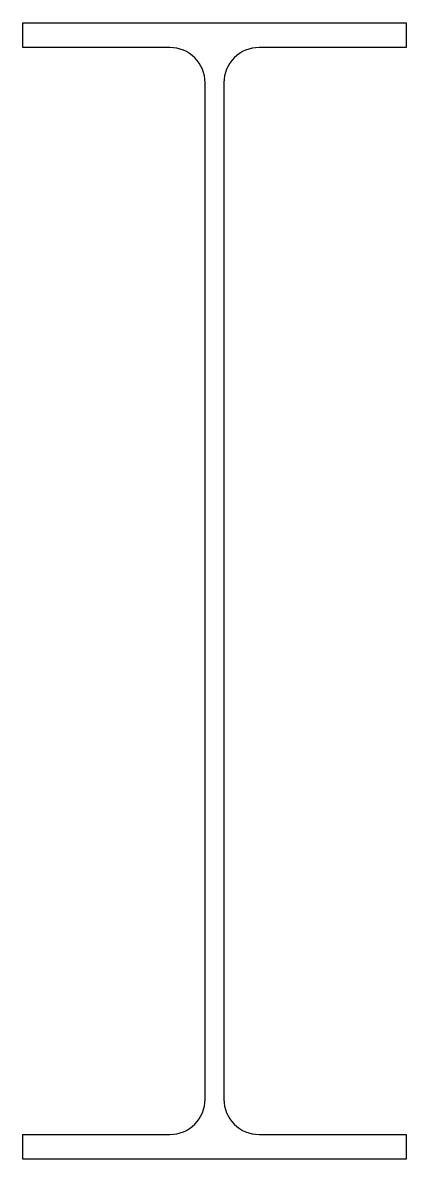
# Model space of a CAD drawing. Header units: inches. Extents: x -1 to 1, y -2.96 to 2.96.
import ezdxf

# ---------------------------------------------------------------- set-up
doc = ezdxf.new("R2010")
doc.units = ezdxf.units.IN
doc.layers.add('steel', color=7, linetype='Continuous')

msp = doc.modelspace()

# ---------------------------------------------------------------- linework, layer by layer
at = {"layer": 'steel'}
msp.add_lwpolyline([(1, 2.831), (0.2325, 2.831, 0.414214), (0.049, 2.6475), (0.049, -2.6475, 0.414214), (0.2325, -2.831), (1, -2.831), (1, -2.96), (-1, -2.96), (-1, -2.831), (-0.2325, -2.831, 0.414214), (-0.049, -2.6475), (-0.049, 2.6475, 0.414214), (-0.2325, 2.831), (-1, 2.831), (-1, 2.96), (1, 2.96)], format="xyb", close=True, dxfattribs=at)

doc.saveas('drawing.dxf')
